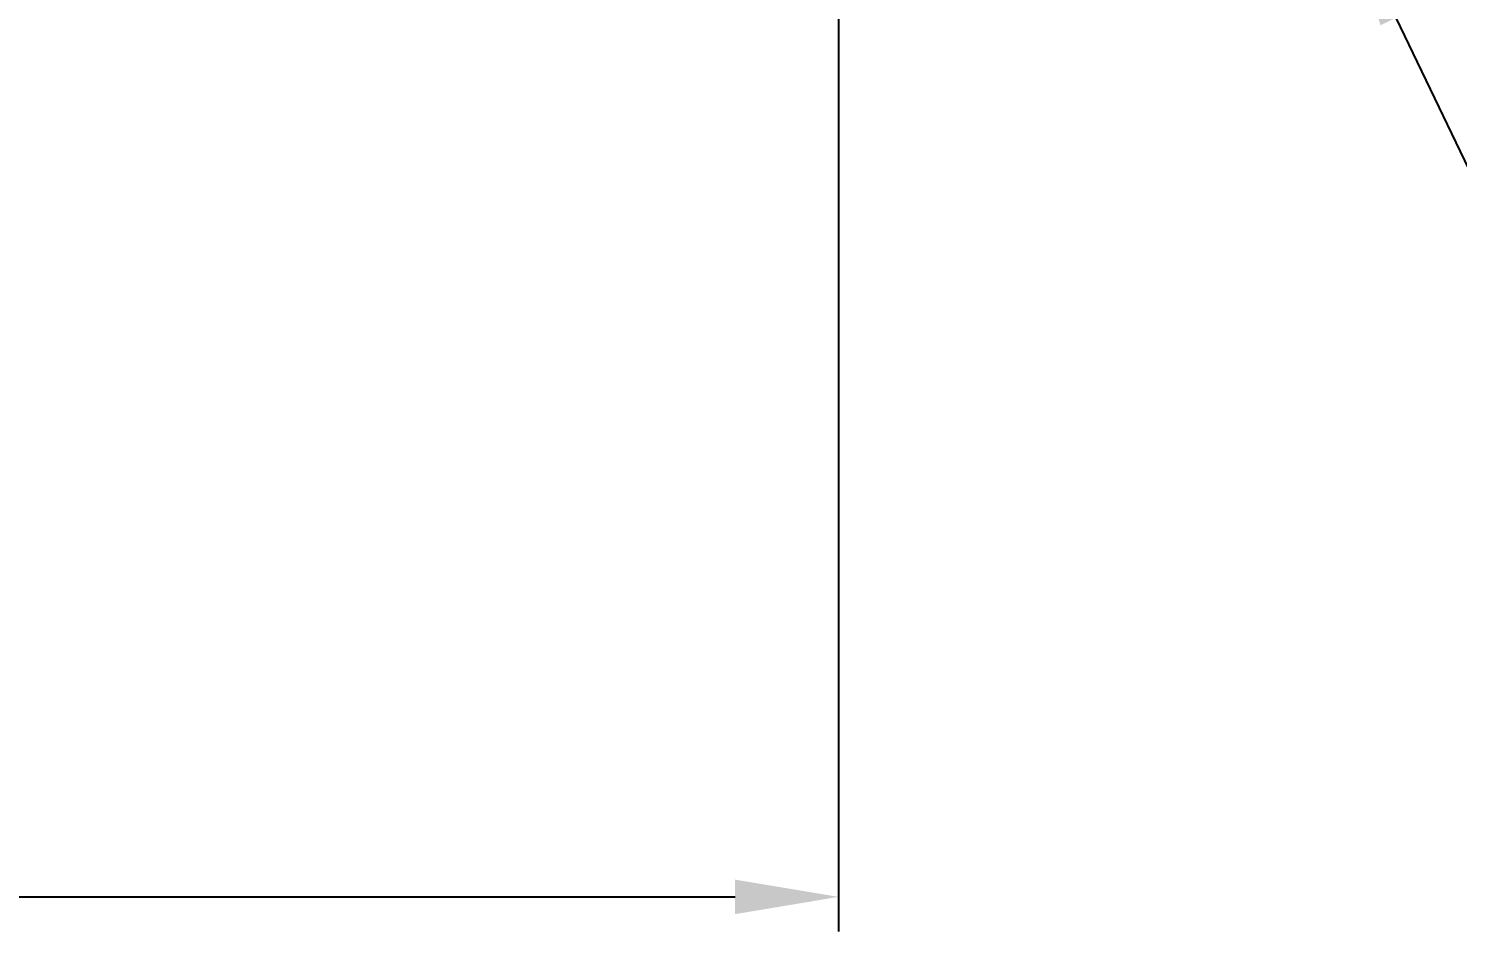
# Model space of a CAD drawing. Header units: millimetres. Extents: x 4086 to 8300, y 123 to 1549.
# Drawn here: x 6926.4 to 7009.1, y 581.6 to 633.8 of the extents above; entities that cross this region are included whole.
import ezdxf
from ezdxf import colors
from ezdxf.entities.mleader import LeaderData, LeaderLine
from ezdxf.math import Vec2, Vec3

# ---------------------------------------------------------------- set-up
doc = ezdxf.new("R2010")
doc.units = ezdxf.units.MM
doc.layers.add('轮廓实线层', color=7, linetype='Continuous', lineweight=30)
doc.styles.add('思源黑', font='SourceHanSansCN-Normal.ttf')
doc.dimstyles.new('尺寸标注_3_10比例', dxfattribs={"dimtxt": 7, "dimasz": 6, "dimexe": 2, "dimexo": 1.5, "dimgap": 1, "dimtad": 1, "dimdec": 1, "dimlfac": 3.333333, "dimdsep": 46, "dimtxsty": '思源黑', "dimcen": 0.09, "dimadec": 0, "dimazin": 0, "dimtp": 0.01, "dimtm": 0.01, "dimtfac": 1, "dimtdec": 1, "dimtofl": 0, "dimtmove": 0, "dimatfit": 3, "dimfxl": 0, "dimtolj": 1, "dimarcsym": 0})

# ---------------------------------------------------------------- blocks, each defined once
blk = doc.blocks.new('*D1406')
at = {"layer": 'Defpoints', "color": 0}
for p in [(6808.255, 669.869), (6973.255, 669.869), (6973.255, 583.587)]:
    blk.add_point(p, dxfattribs=at)
at = {"layer": '轮廓实线层', "color": 0, "lineweight": -2}
for p, q in [((6808.255, 668.369), (6808.255, 581.587)), ((6973.255, 668.369), (6973.255, 581.587)), ((6814.255, 583.587), (6967.255, 583.587))]:
    blk.add_line(p, q, dxfattribs=at)
at = {"layer": '轮廓实线层', "color": 0}
for points in [[(6814.255, 584.587), (6814.255, 582.587), (6808.255, 583.587)], [(6967.255, 582.587), (6967.255, 584.587), (6973.255, 583.587)]]:
    blk.add_solid(points, dxfattribs=at)
at = {"layer": '轮廓实线层', "color": 0, "insert": (6890.755, 588.213), "char_height": 7, "attachment_point": 5, "style": '思源黑'}
blk.add_mtext('\\A1;550', dxfattribs=at)

msp = doc.modelspace()

# ---------------------------------------------------------------- dimensions: what is measured, and where the dimension line sits
at = {"layer": '轮廓实线层'}
dim = msp.add_linear_dim(base=(6973.255, 583.587), p1=(6808.255, 669.869), p2=(6973.255, 669.869), dimstyle='尺寸标注_3_10比例', dxfattribs=at)
dim.commit()
dim.dimension.update_dxf_attribs({"geometry": '*D1406', "text_midpoint": (6890.755, 588.213)})

# ---------------------------------------------------------------- leaders
ml = msp.add_multileader_mtext('Standard')
ml.set_content('{\\C256;4}×φ{\\C256;16(安装孔)}', style='思源黑')
ml.set_leader_properties()
ml.build(insert=Vec2(0, 0))
ml.multileader.update_dxf_attribs({"text_left_attachment_type": 5, "text_right_attachment_type": 5, "dogleg_length": 1, "arrow_head_size": 6})
ctx = ml.context
ctx.base_point, ctx.char_height, ctx.arrow_head_size, ctx.plane_origin = Vec3(7026.567, 592.784), 7, 6, Vec3(7002.911, 639.869)
ctx.left_attachment, ctx.right_attachment = 5, 5
notes = []
notes.append((ctx, [(0, (1, 1, 0), (7025.567, 592.784), (1, 0), 1, [(0, [(7002.911, 639.869)], 0, [])])]))
ctx.mtext.insert, ctx.mtext.flow_direction = Vec3(7028.567, 602.693), 5
for ctx, leaders in notes:
    for number, flags, end, landing, length, lines in leaders:
        leader = LeaderData()
        leader.index, (leader.has_last_leader_line, leader.has_dogleg_vector, leader.attachment_direction) = number, flags
        leader.last_leader_point, leader.dogleg_vector, leader.dogleg_length = Vec3(end), Vec3(landing), length
        for number, points, colour, breaks in lines:
            line = LeaderLine()
            line.index, line.vertices, line.color, line.breaks = number, Vec3.list(points), colors.encode_raw_color(colour), breaks
            leader.lines.append(line)
        ctx.leaders.append(leader)

doc.saveas('drawing.dxf')
